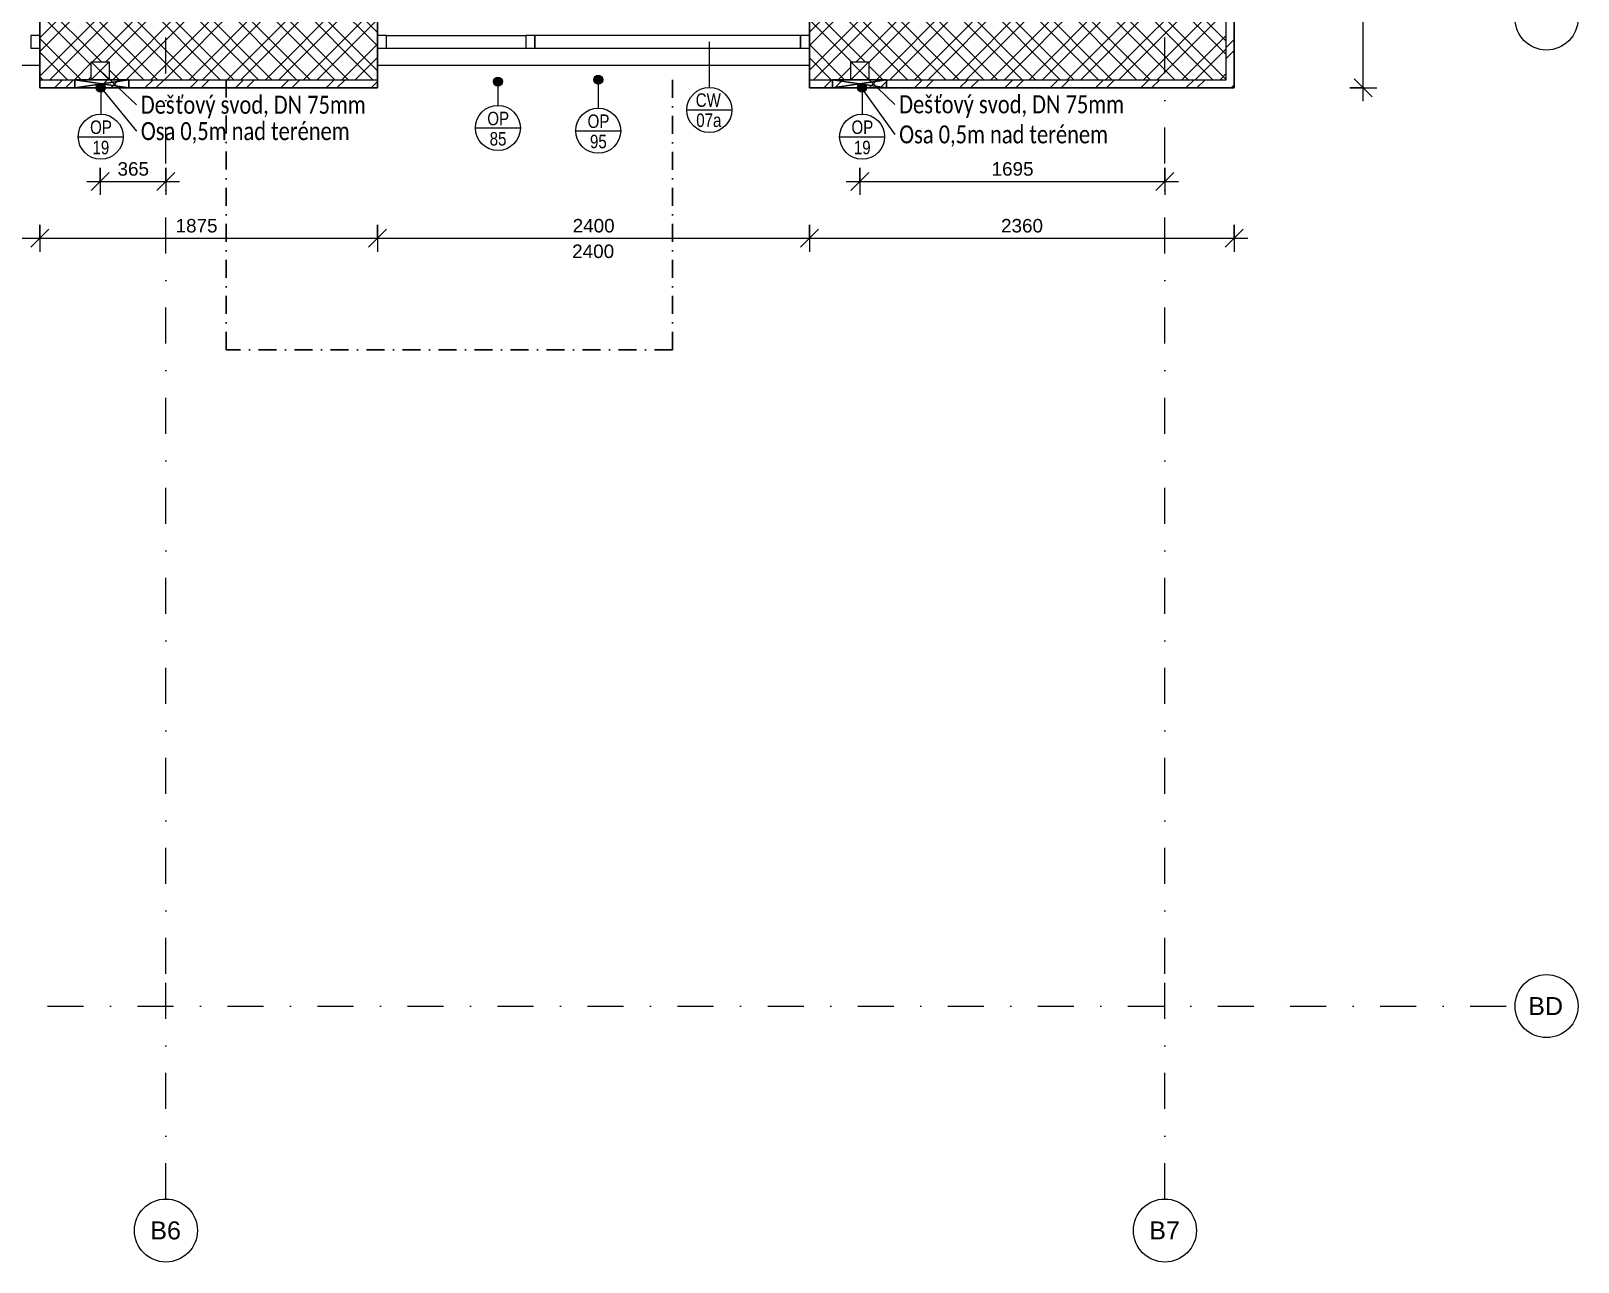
# Model space of a CAD drawing. Header units: millimetres. Extents: x -8633 to 38101, y -2985 to 57546.
# Drawn here: x 14521 to 23116, y 37046 to 43884 of the extents above; entities that cross this region are included whole.
import ezdxf

# ---------------------------------------------------------------- set-up
doc = ezdxf.new("R2010")
doc.units = ezdxf.units.MM
doc.linetypes.add('HA_DashDot_10mm-S3mm', pattern=[500, 200, -150, 0, -150])
doc.linetypes.add('HA_DashDot_4mm-S1mm', pattern=[200, 100, -50, 0, -50])
for name, color, linetype, lineweight in [('A-____-____-DIMS', 9, 'Continuous', 5), ('A-____-____-DIMS-50', 9, 'Continuous', 5), ('A-DETL-____-OTLN', 9, 'Continuous', 25), ('A-FLOR-____-OTLN', 9, 'Continuous', 9), ('A-FLOR-____-OVHD', 9, 'HA_DashDot_4mm-S1mm', 25), ('A-GENM-____-IDEN', 9, 'Continuous', 9), ('A-GLAZ-CURT-MCUT', 9, 'Continuous', 5), ('A-GLAZ-CURT-OTLN', 9, 'Continuous', 5), ('A-GLAZ-CWMG-MCUT', 9, 'Continuous', 5), ('A-GLAZ-CWMG-OTLN', 9, 'Continuous', 5), ('A-WALL-____-IDEN', 9, 'Continuous', 9), ('A-WALL-____-MCUT', 9, 'Continuous', 25), ('A-WALL-____-PATT', 9, 'Continuous', 25), ('G-____-____-TEXT', 9, 'Continuous', 5), ('M-HVAC-DUCT-OTLN', 9, 'Continuous', 9), ('S-GRID-____-IDEN', 9, 'Continuous', 9), ('S-GRID-____-OTLN', 9, 'Continuous', 5)]:
    doc.layers.add(name, color=color, linetype=linetype, lineweight=lineweight)
doc.styles.add('Arial', font='arial.ttf', dxfattribs={"height": 100})
doc.styles.add('Arial_1', font='arial.ttf', dxfattribs={"height": 75})
doc.styles.add('Arial_2', font='arial.ttf', dxfattribs={"width": 0.8, "height": 75})
doc.styles.add('Calibri_1', font='calibri.ttf', dxfattribs={"width": 0.8, "height": 100})
doc.dimstyles.new('Inner_Dimensions', dxfattribs={"dimscale": 304.8, "dimtxt": 76.519455, "dimasz": 0.328084, "dimexe": 0.246063, "dimexo": 0.0625, "dimgap": 0.032808, "dimtad": 1, "dimdec": 0, "dimzin": 0, "dimdsep": 46, "dimtxsty": 'Arial_1', "dimblk1": 'OBLIQUE', "dimblk2": 'OBLIQUE', "dimsah": 1, "dimcen": 0.09, "dimdle": 0.246063, "dimazin": 0, "dimtfac": 1, "dimtdec": 4, "dimtix": 1, "dimtmove": 0, "dimatfit": 3, "dimfxl": 0.246063, "dimfxlon": 1, "dimtvp": 1, "dimtolj": 1, "dimtzin": 0, "dimlwd": 9, "dimlwe": 9, "dimarcsym": 2})
doc.dimstyles.new('Inner_Dimensions_1', dxfattribs={"dimscale": 304.8, "dimtxt": 76.519455, "dimasz": 0.328084, "dimexe": 0.246063, "dimexo": 0.0625, "dimgap": 0.032808, "dimtad": 1, "dimdec": 0, "dimzin": 0, "dimdsep": 46, "dimtxsty": 'Arial_1', "dimblk1": 'OBLIQUE', "dimblk2": 'OBLIQUE', "dimsah": 1, "dimcen": 0.09, "dimdle": 0.246063, "dimazin": 0, "dimtfac": 1, "dimtdec": 4, "dimtix": 1, "dimtmove": 2, "dimatfit": 3, "dimfxl": 0.246063, "dimfxlon": 1, "dimtvp": 1, "dimtolj": 1, "dimtzin": 0, "dimlwd": 9, "dimlwe": 9, "dimarcsym": 2})
pattern_1 = [(45, (0, 0), (-106.066, 106.066), []), (45, (75, 0), (-106.066, 106.066), []), (315, (0, 0), (106.066, 106.066), []), (315, (75, 0), (106.066, 106.066), [])]
pattern_2 = [(45, (0, 0), (-125.7236, 125.7236), []), (45, (0, 190.5), (-125.7236, 125.7236), [])]

# ---------------------------------------------------------------- blocks, each defined once
blk = doc.blocks.new('Obdélníková příčel - 50x70mm EXT-1516295-DPS_1NP - B')
at = {"layer": 'A-GLAZ-CWMG-MCUT'}
for p, q in [((-25, 0), (25, 0)), ((-25, -70), (-25, 0)), ((25, 0), (25, -70)), ((25, -70), (-25, -70))]:
    blk.add_line(p, q, dxfattribs=at)
blk = doc.blocks.new('Systémový panel - Sklo-1944714-DPS_1NP - B')
at = {"layer": 'A-GLAZ-CURT-MCUT'}
for p, q in [((737.5, 70), (-737.5, 70)), ((-737.5, 70), (-737.5, 0)), ((-737.5, 0), (737.5, 0)), ((737.5, 0), (737.5, 70))]:
    blk.add_line(p, q, dxfattribs=at)
blk = doc.blocks.new('Obdélníková příčel - 50x70mm EXT-1516296-DPS_1NP - B')
at = {"layer": 'A-GLAZ-CWMG-MCUT'}
for p, q in [((-50, 0), (0, 0)), ((-50, -70), (-50, 0)), ((0, 0), (0, -70)), ((0, -70), (-50, -70))]:
    blk.add_line(p, q, dxfattribs=at)
blk = doc.blocks.new('Obdélníková příčel - 50x70mm EXT-1518050-DPS_1NP - B')
at = {"layer": 'A-GLAZ-CWMG-MCUT'}
for p, q in [((0, 0), (-50, 0)), ((-50, 0), (-50, -70)), ((0, -70), (0, 0)), ((-50, -70), (0, -70))]:
    blk.add_line(p, q, dxfattribs=at)
blk = doc.blocks.new('Obdélníková příčel - 50x70mm EXT-1514296-DPS_1NP - B')
at = {"layer": 'A-GLAZ-CWMG-OTLN'}
for p, q in [((16495.7, 43857.7), (17270.7, 43857.7)), ((16495.7, 43787.7), (17270.7, 43787.7))]:
    blk.add_line(p, q, dxfattribs=at)
blk = doc.blocks.new('Grid - Radius 3_5mm-353793-DPS_1NP - B')
at = {"layer": 'S-GRID-____-IDEN'}
blk.add_circle((0, 0), 3.5, dxfattribs=at)
blk = doc.blocks.new('DIMBLOCK52-DPS_1NP - B')
at = {"layer": 'A-____-____-DIMS-50', "lineweight": 9}
for p, q in [((13570.7, 42807), (13570.7, 42657)), ((13570.7, 42732), (13570.7, 42807)), ((14570.7, 42807), (14570.7, 42657)), ((14570.7, 42732), (14570.7, 42807)), ((13570.7, 42732), (13520.7, 42682)), ((13570.7, 42732), (13620.7, 42782)), ((13570.7, 42732), (14570.7, 42732)), ((14570.7, 42732), (14520.7, 42682)), ((14570.7, 42732), (14620.7, 42782))]:
    blk.add_line(p, q, dxfattribs=at)
at = {"layer": 'A-____-____-DIMS-50', "color": 0, "lineweight": 9, "insert": (13955.3, 42839.4), "char_height": 75, "width": 276.883, "attachment_point": 1, "line_spacing_factor": 0.941778, "style": 'Arial_1'}
blk.add_mtext('1000', dxfattribs=at)
blk = doc.blocks.new('_Oblique')
at = {"color": 0, "linetype": 'ByBlock', "lineweight": -2}
blk.add_line((-0.5, -0.5), (0.5, 0.5), dxfattribs=at)
blk = doc.blocks.new('DIMBLOCK53-DPS_1NP - B')
at = {"layer": 'A-____-____-DIMS-50', "lineweight": 9}
for p, q in [((14570.7, 42807), (14570.7, 42657)), ((14570.7, 42732), (14570.7, 42807)), ((16445.7, 42807), (16445.7, 42657)), ((16445.7, 42732), (16445.7, 42807)), ((14570.7, 42732), (14520.7, 42682)), ((14570.7, 42732), (14620.7, 42782)), ((14570.7, 42732), (16445.7, 42732)), ((16445.7, 42732), (16395.7, 42682)), ((16445.7, 42732), (16495.7, 42782))]:
    blk.add_line(p, q, dxfattribs=at)
at = {"layer": 'A-____-____-DIMS-50', "color": 0, "lineweight": 9, "insert": (15324.2, 42839.4), "char_height": 75, "width": 276.883, "attachment_point": 1, "line_spacing_factor": 0.941778, "style": 'Arial_1'}
blk.add_mtext('1875', dxfattribs=at)
blk = doc.blocks.new('DIMBLOCK54-DPS_1NP - B')
at = {"layer": 'A-____-____-DIMS-50', "lineweight": 9}
for p, q in [((16445.7, 42807), (16445.7, 42657)), ((16445.7, 42732), (16445.7, 42807)), ((18845.7, 42807), (18845.7, 42657)), ((18845.7, 42732), (18845.7, 42807)), ((16445.7, 42732), (16395.7, 42682)), ((16445.7, 42732), (16495.7, 42782)), ((16445.7, 42732), (18845.7, 42732)), ((18845.7, 42732), (18795.7, 42682)), ((18845.7, 42732), (18895.7, 42782))]:
    blk.add_line(p, q, dxfattribs=at)
at = {"layer": 'A-____-____-DIMS-50', "color": 0, "lineweight": 9, "insert": (17530.3, 42839.4), "char_height": 75, "width": 276.883, "attachment_point": 1, "line_spacing_factor": 0.941778, "style": 'Arial_1'}
blk.add_mtext('2400', dxfattribs=at)
blk = doc.blocks.new('DIMBLOCK55-DPS_1NP - B')
at = {"layer": 'A-____-____-DIMS-50', "lineweight": 9}
for p, q in [((18845.7, 42807), (18845.7, 42657)), ((18845.7, 42732), (18845.7, 42807)), ((21205.7, 42807), (21205.7, 42657)), ((21205.7, 42732), (21205.7, 42807)), ((18845.7, 42732), (18795.7, 42682)), ((18845.7, 42732), (18895.7, 42782)), ((18845.7, 42732), (21280.7, 42732)), ((21205.7, 42732), (21155.7, 42682)), ((21205.7, 42732), (21255.7, 42782))]:
    blk.add_line(p, q, dxfattribs=at)
at = {"layer": 'A-____-____-DIMS-50', "color": 0, "lineweight": 9, "insert": (19910.3, 42839.4), "char_height": 75, "width": 276.883, "attachment_point": 1, "line_spacing_factor": 0.941778, "style": 'Arial_1'}
blk.add_mtext('2360', dxfattribs=at)
blk = doc.blocks.new('DIMBLOCK77-DPS_1NP - B')
at = {"layer": 'A-____-____-DIMS-50', "lineweight": 9}
for p, q in [((21847.5, 46677.7), (21997.5, 46677.7)), ((21922.5, 46677.7), (21847.5, 46677.7)), ((21922.5, 46677.7), (21872.5, 46727.7)), ((21922.5, 43492.7), (21922.5, 46677.7)), ((21922.5, 46677.7), (21972.5, 46627.7)), ((21922.5, 43567.7), (21872.5, 43617.7)), ((21847.5, 43567.7), (21997.5, 43567.7)), ((21922.5, 43567.7), (21847.5, 43567.7)), ((21922.5, 43567.7), (21972.5, 43517.7))]:
    blk.add_line(p, q, dxfattribs=at)
at = {"layer": 'A-____-____-DIMS-50', "color": 0, "lineweight": 9, "insert": (21815.1, 45007.4), "char_height": 75, "width": 276.883, "attachment_point": 1, "rotation": 90, "line_spacing_factor": 0.941778, "style": 'Arial_1'}
blk.add_mtext('3110', dxfattribs=at)
blk = doc.blocks.new('HA_TAG_GM_Products - Generic-588599-DPS_1NP - B')
at = {"layer": 'A-GENM-____-IDEN'}
blk.add_line((-2.5, 0), (2.5, 0), dxfattribs=at)
blk.add_circle((0, 0), 2.5, dxfattribs=at)
blk = doc.blocks.new('HA_TAG_cWA - Default-922888-DPS_1NP - B')
at = {"layer": 'A-WALL-____-IDEN'}
blk.add_line((-2.5, 0), (2.5, 0), dxfattribs=at)
blk.add_circle((0, 0), 2.5, dxfattribs=at)
blk = doc.blocks.new('DIMBLOCK243-DPS_1NP - B')
at = {"layer": 'A-____-____-DIMS-50', "lineweight": 9}
for p, q in [((14905.7, 43122.5), (14905.7, 42972.5)), ((14905.7, 43047.5), (14905.7, 43122.5)), ((14905.7, 43047.5), (14955.7, 43097.5)), ((15270.7, 43122.5), (15270.7, 42972.5)), ((15270.7, 43047.5), (15270.7, 43122.5)), ((15270.7, 43047.5), (15320.7, 43097.5)), ((14830.7, 43047.5), (15345.7, 43047.5)), ((14905.7, 43047.5), (14855.7, 42997.5)), ((15270.7, 43047.5), (15220.7, 42997.5))]:
    blk.add_line(p, q, dxfattribs=at)
at = {"layer": 'A-____-____-DIMS-50', "color": 0, "lineweight": 9, "insert": (15001.7, 43154.8), "char_height": 75, "width": 207.662, "attachment_point": 1, "line_spacing_factor": 0.941778, "style": 'Arial_1'}
blk.add_mtext('365', dxfattribs=at)
blk = doc.blocks.new('DIMBLOCK244-DPS_1NP - B')
at = {"layer": 'A-____-____-DIMS-50', "lineweight": 9}
for p, q in [((19125.7, 43122.5), (19125.7, 42972.5)), ((19125.7, 43047.5), (19125.7, 43122.5)), ((19125.7, 43047.5), (19175.7, 43097.5)), ((20820.7, 43122.5), (20820.7, 42972.5)), ((20820.7, 43047.5), (20820.7, 43122.5)), ((20820.7, 43047.5), (20870.7, 43097.5)), ((19050.7, 43047.5), (20895.7, 43047.5)), ((19125.7, 43047.5), (19075.7, 42997.5)), ((20820.7, 43047.5), (20770.7, 42997.5))]:
    blk.add_line(p, q, dxfattribs=at)
at = {"layer": 'A-____-____-DIMS-50', "color": 0, "lineweight": 9, "insert": (19857.8, 43154.8), "char_height": 75, "width": 276.883, "attachment_point": 1, "line_spacing_factor": 0.941778, "style": 'Arial_1'}
blk.add_mtext('1695', dxfattribs=at)

msp = doc.modelspace()

# ---------------------------------------------------------------- hatches: boundary and pattern name
at = {"layer": 'A-GENM-____-IDEN'}
h = msp.add_hatch(color=256, dxfattribs=at)
edge = h.paths.add_edge_path()
edge.add_arc((14908.3, 43568.9), 25, 0, 360)
h = msp.add_hatch(color=256, dxfattribs=at)
edge = h.paths.add_edge_path()
edge.add_arc((17115, 43602.4), 25, 0, 360)
h = msp.add_hatch(color=256, dxfattribs=at)
edge = h.paths.add_edge_path()
edge.add_arc((17672.3, 43612.4), 25, 0, 360)
h = msp.add_hatch(color=256, dxfattribs=at)
edge = h.paths.add_edge_path()
edge.add_arc((19138.3, 43568.9), 25, 0, 360)
at = {"layer": 'A-WALL-____-PATT', "lineweight": 5}
h = msp.add_hatch(dxfattribs=at)
h.set_pattern_fill('FP_1', color=256, style=0, pattern_type=2)
h.set_pattern_definition(pattern_1)
h.paths.add_polyline_path([(20720.7, 43612.7), (21160.7, 43612.7), (21160.7, 46677.7), (20720.7, 46677.7), (20720.7, 44052.7)])
h.paths.add_polyline_path([(20720.7, 47677.7), (21160.7, 47677.7), (21160.7, 50677.7), (20720.7, 50677.7), (20720.7, 48698)])
h.paths.add_polyline_path([(21160.7, 51677.7), (21160.7, 53302.7), (20720.7, 53302.7), (20720.7, 51677.7)])
h = msp.add_hatch(dxfattribs=at)
h.set_pattern_fill('FP_3', color=256, style=0, pattern_type=2)
h.set_pattern_definition(pattern_2)
h.paths.add_polyline_path([(21160.7, 43567.7), (21205.7, 43567.7), (21205.7, 46677.7), (21160.7, 46677.7), (21160.7, 43612.7)])
h.paths.add_polyline_path([(21160.7, 47677.7), (21205.7, 47677.7), (21205.7, 50677.7), (21160.7, 50677.7), (21160.7, 48698)])
h.paths.add_polyline_path([(21205.7, 51677.7), (21205.7, 53302.7), (21160.7, 53302.7), (21160.7, 51677.7)])
h = msp.add_hatch(dxfattribs=at)
h.set_pattern_fill('FP_1', color=256, style=0, pattern_type=2)
h.set_pattern_definition(pattern_1)
h.paths.add_polyline_path([(20720.7, 43612.7), (20720.7, 44052.7), (18845.7, 44052.7), (18845.7, 43612.7), (19075.7, 43612.7), (19075.7, 43711.8), (19175.7, 43711.8), (19175.7, 43612.7)])
h.paths.add_polyline_path([(16445.7, 43612.7), (16445.7, 44052.7), (14570.7, 44052.7), (14570.7, 43612.7), (14855.7, 43612.7), (14855.7, 43711.8), (14955.7, 43711.8), (14955.7, 43612.7)])
h.paths.add_polyline_path([(12445.7, 43612.7), (13570.7, 43612.7), (13570.7, 44052.7), (12445.7, 44052.7)])
h.paths.add_polyline_path([(10045.7, 43612.7), (10045.7, 44052.7), (8945.7, 44052.7), (8945.7, 43612.7)])
h.paths.add_polyline_path([(7945.7, 43612.7), (7945.7, 44052.7), (6395.7, 44052.7), (6395.7, 43612.7), (6650.7, 43612.7), (6650.7, 43711.8), (6750.7, 43711.8), (6750.7, 43612.7)])
h.paths.add_polyline_path([(5395.7, 43612.7), (5395.7, 44052.7), (4295.7, 44052.7), (4295.7, 43612.7)])
h.paths.add_polyline_path([(1895.7, 43612.7), (1895.7, 44052.7), (-104.3, 44052.7), (-104.3, 43612.7), (390.7, 43612.7), (390.7, 43708.8), (490.7, 43708.8), (490.7, 43612.7)])
h.paths.add_polyline_path([(-2504.3, 43612.7), (-2504.3, 44052.7), (-4979.3, 44052.7), (-4979.3, 43612.7), (-4724.3, 43612.7), (-4724.3, 43711.8), (-4624.3, 43711.3), (-4624.3, 43612.7), (-4147.4, 43612.7)])
h.paths.add_polyline_path([(-5979.3, 43612.7), (-5979.3, 44052.7), (-6819.3, 44052.7), (-6819.3, 43612.7)])
h = msp.add_hatch(dxfattribs=at)
h.set_pattern_fill('FP_3', color=256, style=0, pattern_type=2)
h.set_pattern_definition(pattern_2)
h.paths.add_polyline_path([(21160.7, 43567.7), (21160.7, 43612.7), (19175.7, 43612.7), (19175.7, 43611.8), (19075.7, 43611.8), (19075.7, 43612.7), (18845.7, 43612.7), (18845.7, 43567.7), (19175.7, 43567.7)])
h.paths.add_polyline_path([(16445.7, 43567.7), (16445.7, 43612.7), (14955.7, 43612.7), (14955.7, 43611.8), (14855.7, 43611.8), (14855.7, 43612.7), (14570.7, 43612.7), (14570.7, 43567.7), (14955.7, 43567.7)])
h.paths.add_polyline_path([(13570.7, 43567.7), (13570.7, 43612.7), (12445.7, 43612.7), (12445.7, 43567.7)])
h.paths.add_polyline_path([(10045.7, 43567.7), (10045.7, 43612.7), (8945.7, 43612.7), (8945.7, 43567.7)])
h.paths.add_polyline_path([(6395.7, 43567.7), (7945.7, 43567.7), (7945.7, 43612.7), (6750.7, 43612.7), (6750.7, 43611.8), (6650.7, 43611.8), (6650.7, 43612.7), (6395.7, 43612.7)])
h.paths.add_polyline_path([(5395.7, 43567.7), (5395.7, 43612.7), (4295.7, 43612.7), (4295.7, 43567.7)])
h.paths.add_polyline_path([(1895.7, 43567.7), (1895.7, 43612.7), (490.7, 43612.7), (490.7, 43608.8), (390.7, 43608.8), (390.7, 43612.7), (-104.3, 43612.7), (-104.3, 43567.7), (490.7, 43567.7)])
h.paths.add_polyline_path([(-2504.3, 43567.7), (-2504.3, 43612.7), (-4624.3, 43612.7), (-4624.3, 43611.8), (-4724.3, 43611.8), (-4724.3, 43612.7), (-4979.3, 43612.7), (-4979.3, 43567.7), (-4147.4, 43567.7)])
h.paths.add_polyline_path([(-6819.3, 43567.7), (-5979.3, 43567.7), (-5979.3, 43612.7), (-6819.3, 43612.7)])

# ---------------------------------------------------------------- linework, layer by layer
at = {"layer": 'A-DETL-____-OTLN'}
for p, q in [((15064.1, 43612.7), (14764.1, 43612.7)), ((14764.1, 43612.7), (14764.1, 43567.7)), ((14764.1, 43567.7), (15064.1, 43612.7)), ((14764.1, 43612.7), (15064.1, 43567.7)), ((15064.1, 43567.7), (15064.1, 43612.7)), ((19274.1, 43612.7), (18974.1, 43612.7)), ((18974.1, 43612.7), (18974.1, 43567.7)), ((18974.1, 43567.7), (19274.1, 43612.7)), ((18974.1, 43612.7), (19274.1, 43567.7)), ((19274.1, 43567.7), (19274.1, 43612.7)), ((14764.1, 43567.7), (15064.1, 43567.7)), ((18974.1, 43567.7), (19274.1, 43567.7))]:
    msp.add_line(p, q, dxfattribs=at)
at = {"layer": 'A-FLOR-____-OTLN'}
for p, q in [((13570.7, 43692.7), (14570.7, 43692.7)), ((16445.7, 43692.7), (18845.7, 43692.7))]:
    msp.add_line(p, q, dxfattribs=at)
at = {"layer": 'A-FLOR-____-OVHD'}
for p, q in [((15605.7, 42112.7), (15605.7, 43612.7)), ((18085.7, 43612.7), (18085.7, 42112.7)), ((18085.7, 42112.7), (15605.7, 42112.7))]:
    msp.add_line(p, q, dxfattribs=at)
at = {"layer": 'A-GENM-____-IDEN'}
for p, q in [((17115, 43602.4), (17115, 43469.6)), ((17672.3, 43612.4), (17672.3, 43454.6)), ((14908.3, 43568.9), (14908.3, 43421.2)), ((19138.3, 43568.9), (19138.3, 43421.2))]:
    msp.add_line(p, q, dxfattribs=at)
for centre in [(14908.3, 43568.9), (17115, 43602.4), (17672.3, 43612.4), (19138.3, 43568.9)]:
    msp.add_circle(centre, 25, dxfattribs=at)
at = {"layer": 'A-WALL-____-IDEN'}
msp.add_line((18289.5, 43822.4), (18289.5, 43569.6), dxfattribs=at)
at = {"layer": 'A-WALL-____-MCUT', "lineweight": 9}
for p, q in [((21160.7, 43612.7), (21160.7, 46677.7)), ((14570.7, 43612.7), (14855.7, 43612.7)), ((14955.7, 43612.7), (16445.7, 43612.7)), ((18845.7, 43612.7), (19075.7, 43612.7)), ((19175.7, 43612.7), (21160.7, 43612.7))]:
    msp.add_line(p, q, dxfattribs=at)
at = {"layer": 'A-WALL-____-MCUT'}
for p, q in [((21205.7, 43567.7), (21205.7, 46677.7)), ((14570.7, 44052.7), (14570.7, 43567.7)), ((16445.7, 43567.7), (16445.7, 44052.7)), ((18845.7, 44052.7), (18845.7, 43567.7)), ((14570.7, 43567.7), (16445.7, 43567.7)), ((18845.7, 43567.7), (21205.7, 43567.7))]:
    msp.add_line(p, q, dxfattribs=at)
at = {"layer": 'G-____-____-TEXT', "color": 250, "lineweight": 9}
for p, q in [((14902.7, 43665.4), (15106.4, 43473.6)), ((19121.3, 43665.4), (19319.5, 43475.9)), ((14906.3, 43570.8), (15106.4, 43327.2)), ((19131.4, 43570.8), (19319.5, 43309.1))]:
    msp.add_line(p, q, dxfattribs=at)
at = {"layer": 'M-HVAC-DUCT-OTLN', "lineweight": 5}
for p, q in [((14955.7, 43611.8), (14855.7, 43711.8)), ((14955.7, 43711.8), (14855.7, 43611.8)), ((14855.7, 43711.8), (14955.7, 43711.8)), ((14855.7, 43611.8), (14855.7, 43711.8)), ((14955.7, 43711.8), (14955.7, 43611.8)), ((19175.7, 43611.8), (19075.7, 43711.8)), ((19175.7, 43711.8), (19075.7, 43611.8)), ((19075.7, 43711.8), (19175.7, 43711.8)), ((19075.7, 43611.8), (19075.7, 43711.8)), ((19175.7, 43711.8), (19175.7, 43611.8)), ((14955.7, 43611.8), (14855.7, 43611.8)), ((19175.7, 43611.8), (19075.7, 43611.8))]:
    msp.add_line(p, q, dxfattribs=at)
at = {"layer": 'S-GRID-____-OTLN', "linetype": 'HA_DashDot_10mm-S3mm', "lineweight": 9}
for p, q in [((15270.7, 38646.2), (15270.7, 55921.8)), ((20820.7, 38646.2), (20820.7, 55921.8)), ((15270.7, 37396.2), (15270.7, 38646.2)), ((20820.7, 37396.2), (20820.7, 38646.2)), ((-6891.4, 38467.7), (21515.9, 38467.7)), ((21515.9, 38467.7), (22765.9, 38467.7))]:
    msp.add_line(p, q, dxfattribs=at)

# ---------------------------------------------------------------- block references
at = {"layer": 'A-GENM-____-IDEN', "xscale": 49.99999999999998, "yscale": 49.99999999999998, "zscale": 49.99999999999998}
for p in [(14908.3, 43296.2), (17115, 43344.6), (17672.3, 43329.6), (19138.3, 43296.2)]:
    msp.add_blockref('HA_TAG_GM_Products - Generic-588599-DPS_1NP - B', p, dxfattribs=at)
at = {"layer": 'A-GLAZ-CURT-OTLN', "rotation": 180}
msp.add_blockref('Systémový panel - Sklo-1944714-DPS_1NP - B', (18058.2, 43857.7), dxfattribs=at)
at = {"layer": 'A-GLAZ-CWMG-OTLN', "extrusion": (0, 0, -1)}
for name, p in [('Obdélníková příčel - 50x70mm EXT-1516295-DPS_1NP - B', (-14545.7, 43857.7)), ('Obdélníková příčel - 50x70mm EXT-1516296-DPS_1NP - B', (-16445.7, 43857.7)), ('Obdélníková příčel - 50x70mm EXT-1516295-DPS_1NP - B', (-17295.7, 43857.7))]:
    msp.add_blockref(name, p, dxfattribs=at)
at = {"layer": 'A-GLAZ-CWMG-OTLN'}
for name, p in [('Obdélníková příčel - 50x70mm EXT-1514296-DPS_1NP - B', (0, 0)), ('Obdélníková příčel - 50x70mm EXT-1518050-DPS_1NP - B', (18845.7, 43857.7))]:
    msp.add_blockref(name, p, dxfattribs=at)
at = {"layer": 'A-WALL-____-IDEN', "xscale": 49.99999999999998, "yscale": 49.99999999999998, "zscale": 49.99999999999998}
msp.add_blockref('HA_TAG_cWA - Default-922888-DPS_1NP - B', (18289.5, 43444.6), dxfattribs=at)
at = {"layer": 'S-GRID-____-IDEN', "xscale": 49.99999999999998, "yscale": 49.99999999999998, "zscale": 49.99999999999998, "rotation": 269.9999999999996}
for p in [(22940.9, 43952.7), (22940.9, 38467.7)]:
    msp.add_blockref('Grid - Radius 3_5mm-353793-DPS_1NP - B', p, dxfattribs=at)
at = {"layer": 'S-GRID-____-IDEN', "xscale": 49.99999999999998, "yscale": 49.99999999999998, "zscale": 49.99999999999998}
for p in [(15270.7, 37221.2), (20820.7, 37221.2)]:
    msp.add_blockref('Grid - Radius 3_5mm-353793-DPS_1NP - B', p, dxfattribs=at)

# ---------------------------------------------------------------- texts
at = {"layer": 'A-GENM-____-IDEN', "lineweight": 5, "char_height": 75, "attachment_point": 1, "style": 'Arial_2'}
for s, insert, width in [('OP', (17056, 43434.7), 147.51), ('OP', (17613.3, 43419.7), 147.51), ('OP', (14849.3, 43386.3), 147.51), ('85', (17069.2, 43322), 115.443), ('OP', (19079.3, 43386.3), 147.51), ('19', (14862.5, 43273.6), 115.443), ('95', (17626.5, 43307), 115.443), ('19', (19092.5, 43273.6), 115.443)]:
    msp.add_mtext(s, dxfattribs=dict(at, insert=insert, width=width))
at = {"layer": 'A-WALL-____-IDEN', "lineweight": 5, "char_height": 75, "attachment_point": 1}
for s, insert, width, style in [('CW', (18214, 43537), 176.371, 'Arial_2'), ('07a', (18216.8, 43425.1), 169.958, 'Arial_2'), ('2400', (17527.7, 42697.3), 288.607, 'Arial_1')]:
    msp.add_mtext(s, dxfattribs=dict(at, insert=insert, width=width, style=style))
at = {"layer": 'G-____-____-TEXT', "color": 7, "lineweight": 9, "char_height": 100, "attachment_point": 1, "style": 'Calibri_1'}
for s, insert, width in [('Deš', (15131.4, 43523.6), 234.093), ('ťový svod, DN 75mm', (15324.5, 43523.6), 1305.147), ('Deš', (19344.5, 43525.9), 234.093), ('ťový svod, DN 75mm', (19537.6, 43525.9), 1305.147), ('Osa 0,5m nad terénem', (15131.4, 43377.2), 1430.21), ('Osa 0,5m nad terénem', (19344.5, 43359.1), 1430.21)]:
    msp.add_mtext(s, dxfattribs=dict(at, insert=insert, width=width))
at = {"layer": 'S-GRID-____-IDEN', "lineweight": 5, "char_height": 100, "attachment_point": 1, "style": 'Arial'}
for s, insert, width in [('BD', (22838.6, 38517.8), 240.506), ('B6', (15183.3, 37271.9), 212.447), ('B7', (20733.3, 37271.9), 212.447)]:
    msp.add_mtext(s, dxfattribs=dict(at, insert=insert, width=width))

# ---------------------------------------------------------------- dimensions: what is measured, and where the dimension line sits
at = {"layer": 'A-____-____-DIMS', "lineweight": 9}
dim = msp.add_linear_dim(base=(21922.5, 46677.7), p1=(21847.5, 43567.7), p2=(21847.5, 46677.7), angle=90, dimstyle='Inner_Dimensions', override={"dimpost": '<>', "dimfxl": 3110}, dxfattribs=at)
dim.commit()
dim.dimension.update_dxf_attribs({"geometry": 'DIMBLOCK77-DPS_1NP - B', "text_midpoint": (21874.2, 45122.7)})
for base, p1, p2, override, picture, middle in [((15270.7, 43047.5), (14905.7, 43122.5), (15270.7, 43122.5), {"dimpost": '<>', "dimfxl": 365}, 'DIMBLOCK243-DPS_1NP - B', (15088.2, 43095.8)), ((20820.7, 43047.5), (19125.7, 43122.5), (20820.7, 43122.5), {"dimpost": '<>', "dimfxl": 1695}, 'DIMBLOCK244-DPS_1NP - B', (19973.2, 43095.7)), ((14570.7, 42732), (13570.7, 42807), (14570.7, 42807), {"dimpost": '<>', "dimfxl": 1000}, 'DIMBLOCK52-DPS_1NP - B', (14070.7, 42780.3)), ((18845.7, 42732), (16445.7, 42807), (18845.7, 42807), {"dimpost": '<>', "dimfxl": 2400}, 'DIMBLOCK54-DPS_1NP - B', (17645.7, 42780.3)), ((21205.7, 42732), (18845.7, 42807), (21205.7, 42807), {"dimpost": '<>', "dimfxl": 2360}, 'DIMBLOCK55-DPS_1NP - B', (20025.7, 42780.3))]:
    dim = msp.add_linear_dim(base=base, p1=p1, p2=p2, dimstyle='Inner_Dimensions', override=override, dxfattribs=at)
    dim.commit()
    dim.dimension.update_dxf_attribs({"geometry": picture, "text_midpoint": middle})
dim = msp.add_linear_dim(base=(16445.7, 42732), p1=(14570.7, 42807), p2=(16445.7, 42807), dimstyle='Inner_Dimensions_1', override={"dimpost": '<>', "dimfxl": 1875}, dxfattribs=at)
dim.commit()
dim.dimension.update_dxf_attribs({"geometry": 'DIMBLOCK53-DPS_1NP - B', "text_midpoint": (15462.7, 42789.4), "dimtype": 160, "text_rotation": 360})

doc.saveas('drawing.dxf')
